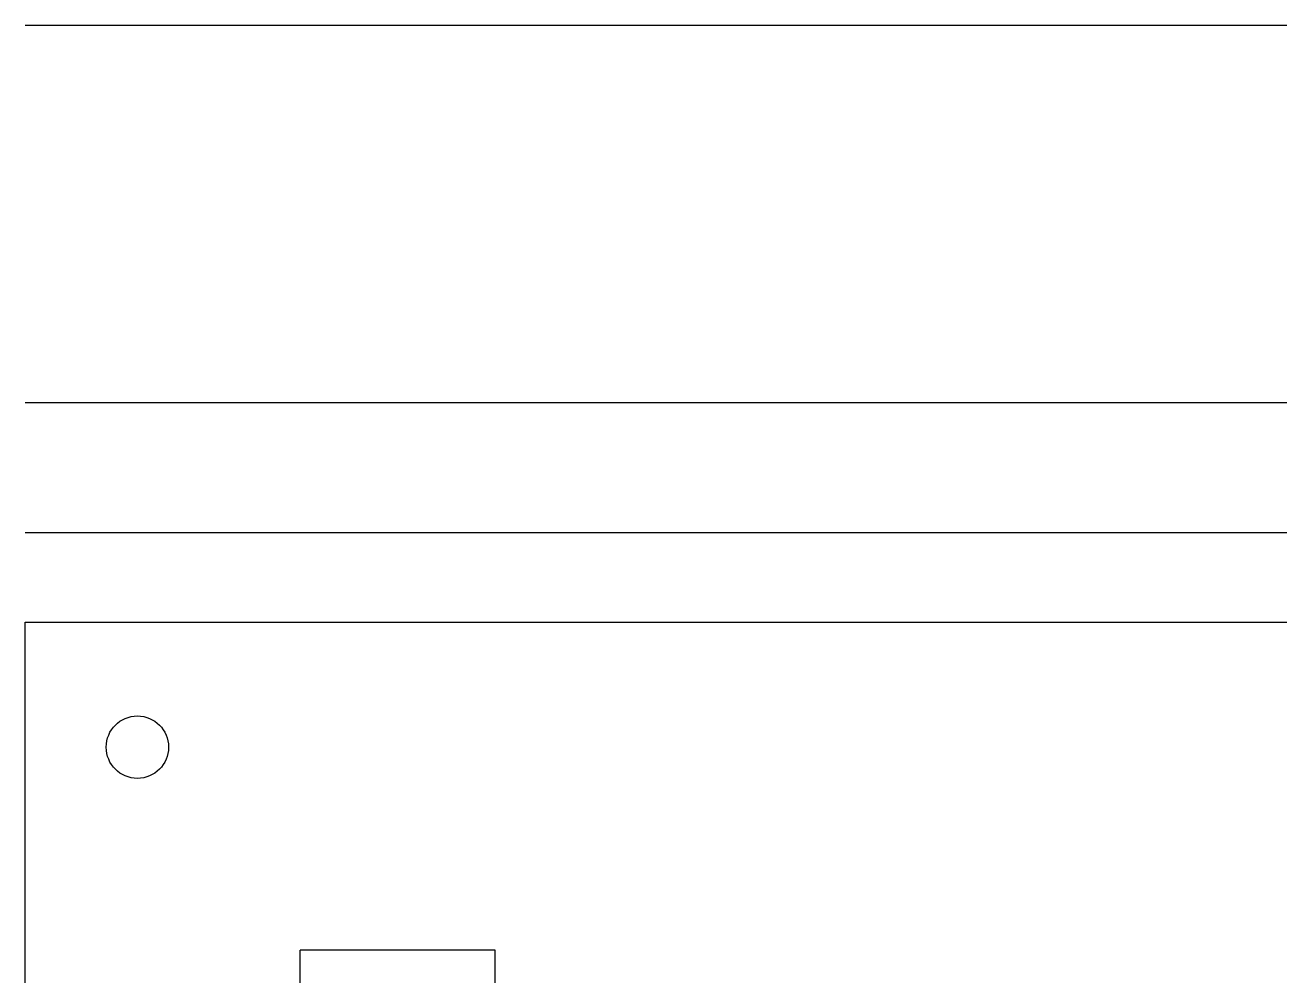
# Model space of a CAD drawing. Header units: inches. Extents: x -1 to 66.5, y -11.9 to 25.2.
# Drawn here: x 33.15 to 36.368, y -4.095 to -1.659 of the extents above; entities that cross this region are included whole.
import ezdxf

# ---------------------------------------------------------------- set-up
doc = ezdxf.new("R2010")
doc.units = ezdxf.units.IN
doc.header["$MEASUREMENT"] = 0
doc.layers.add('Panel', color=1, linetype='Continuous')
doc.layers.add('Solenoid', color=6, linetype='Continuous')

msp = doc.modelspace()

# ---------------------------------------------------------------- linework, layer by layer
at = {"layer": 'Panel', "color": 1}
for p, q in [((33.1502, -1.659), (41.4012, -1.659)), ((33.1502, -2.626), (41.4012, -2.626)), ((33.1502, -2.959), (41.4012, -2.959)), ((33.1502, -3.189), (41.4012, -3.189)), ((33.1502, -8.939), (33.1502, -3.189))]:
    msp.add_line(p, q, dxfattribs=at)
msp.add_circle((33.4382, -3.509), 0.08, dxfattribs=at)
at = {"layer": 'Solenoid'}
for p, q in [((33.8557, -5.279), (33.8557, -4.029)), ((34.3557, -4.029), (33.8557, -4.029)), ((34.3557, -5.279), (34.3557, -4.029))]:
    msp.add_line(p, q, dxfattribs=at)

doc.saveas('drawing.dxf')
